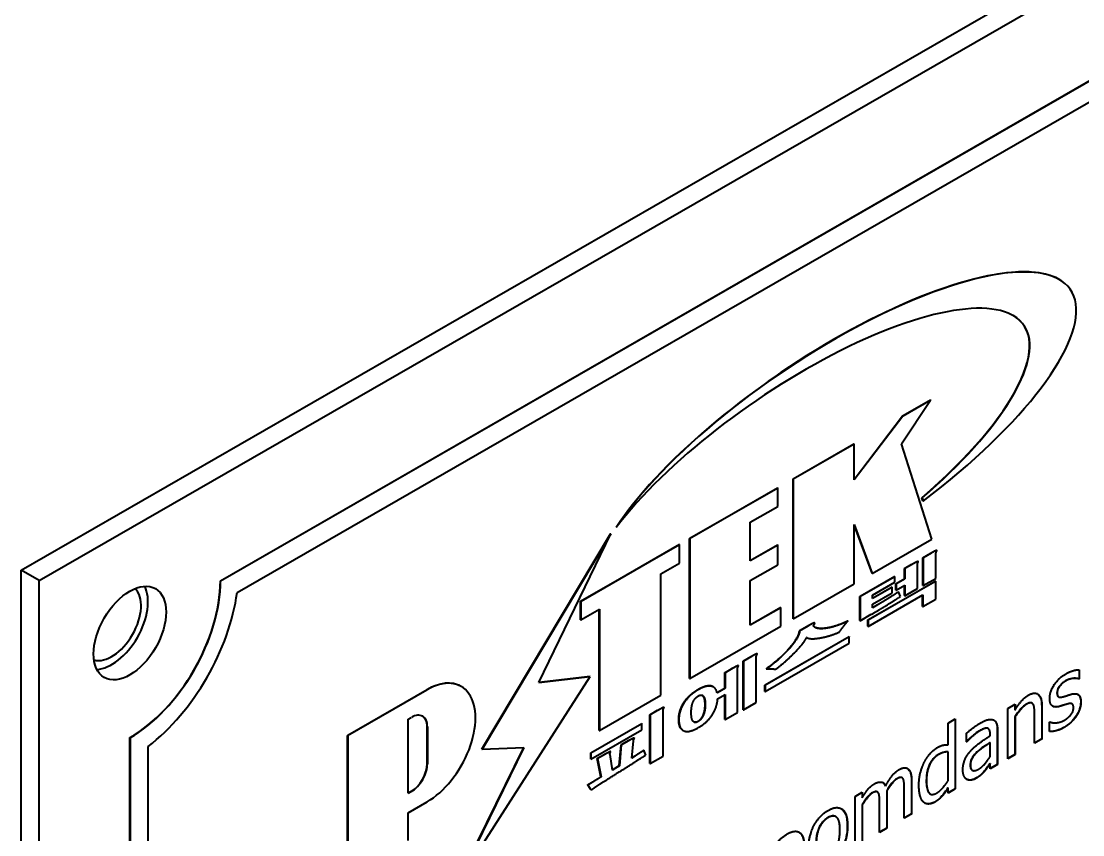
# Model space of a CAD drawing. Header units: millimetres. Extents: x 0 to 4752, y 0 to 3360.
# Drawn here: x 4254.12 to 4287.29, y 2294.5 to 2319.94 of the extents above; entities that cross this region are included whole.
import ezdxf

# ---------------------------------------------------------------- set-up
doc = ezdxf.new("R2010")
doc.units = ezdxf.units.MM
doc.header["$LTSCALE"] = 8
doc.layers.add('가시적인 것(ISO)', color=3, linetype='Continuous', lineweight=40)
doc.layers.add('가시적인 좁은 것(ISO)', color=3, linetype='Continuous', lineweight=35)

msp = doc.modelspace()

# ---------------------------------------------------------------- linework, layer by layer
at = {"layer": '가시적인 것(ISO)'}
for p, q in [((4254.122, 2302.779), (4338.974, 2351.642)), ((4254.687, 2302.453), (4339.54, 2351.317)), ((4260.344, 2302.44), (4333.883, 2344.789)), ((4333.889, 2344.785), (4260.35, 2302.437)), ((4260.868, 2302.082), (4333.371, 2343.833)), ((4286.554, 2311.867), (4286.56, 2311.864)), ((4281.623, 2306.724), (4282.536, 2308.097)), ((4281.66, 2307.599), (4282.53, 2308.1)), ((4282.536, 2308.097), (4281.666, 2307.596)), ((4282.53, 2308.1), (4282.536, 2308.097)), ((4280.146, 2305.609), (4281.66, 2307.599)), ((4281.666, 2307.596), (4280.146, 2305.599)), ((4281.66, 2307.599), (4281.666, 2307.596)), ((4278.238, 2305.629), (4280.14, 2306.724)), ((4280.146, 2306.72), (4278.244, 2305.625)), ((4280.14, 2306.724), (4280.146, 2306.72)), ((4280.146, 2305.599), (4280.146, 2306.72)), ((4282.572, 2303.746), (4281.623, 2306.724)), ((4275.005, 2303.767), (4277.752, 2305.349)), ((4277.758, 2305.345), (4275.011, 2303.763)), ((4277.752, 2305.349), (4277.758, 2305.345)), ((4277.758, 2304.766), (4277.758, 2305.345)), ((4278.238, 2301.256), (4278.238, 2305.629)), ((4278.238, 2305.629), (4278.244, 2305.625)), ((4278.244, 2305.625), (4278.244, 2301.253)), ((4282.298, 2304.944), (4282.267, 2305.042)), ((4282.267, 2305.042), (4282.272, 2305.039)), ((4282.272, 2305.039), (4282.304, 2304.94)), ((4276.901, 2304.273), (4277.758, 2304.766)), ((4282.298, 2304.944), (4282.304, 2304.94)), ((4272.707, 2304.11), (4272.713, 2304.107)), ((4276.901, 2303.07), (4276.901, 2304.273)), ((4280.146, 2304.206), (4280.714, 2302.675)), ((4280.146, 2302.348), (4280.146, 2304.206)), ((4280.709, 2302.679), (4280.146, 2304.194)), ((4268.514, 2297.183), (4272.539, 2303.916)), ((4272.544, 2303.913), (4268.52, 2297.18)), ((4270.296, 2299.261), (4272.544, 2303.913)), ((4272.539, 2303.916), (4272.544, 2303.913)), ((4275.005, 2299.394), (4275.005, 2303.767)), ((4275.005, 2303.767), (4275.011, 2303.763)), ((4275.011, 2303.763), (4275.011, 2299.391)), ((4280.714, 2302.675), (4282.572, 2303.746)), ((4271.597, 2301.804), (4274.686, 2303.583)), ((4274.692, 2303.58), (4271.603, 2301.801)), ((4274.686, 2303.583), (4274.692, 2303.58)), ((4274.692, 2303), (4274.692, 2303.58)), ((4276.901, 2303.077), (4277.752, 2303.567)), ((4277.758, 2303.564), (4276.901, 2303.07)), ((4277.752, 2303.567), (4277.758, 2303.564)), ((4277.758, 2302.948), (4277.758, 2303.564)), ((4282.715, 2303.401), (4282.721, 2303.397)), ((4282.722, 2303.4), (4282.727, 2303.397)), ((4274.109, 2302.664), (4274.692, 2303)), ((4282.128, 2303.05), (4282.134, 2303.047)), ((4282.139, 2303.05), (4282.145, 2303.046)), ((4282.296, 2303.168), (4282.545, 2303.312)), ((4282.296, 2302.297), (4282.296, 2303.168)), ((4282.296, 2303.168), (4282.301, 2303.165)), ((4282.551, 2303.309), (4282.301, 2303.165)), ((4282.301, 2303.165), (4282.301, 2302.293)), ((4282.699, 2302.522), (4282.699, 2303.283)), ((4254.687, 2302.453), (4254.122, 2302.779)), ((4254.122, 2240.645), (4254.122, 2302.779)), ((4274.109, 2298.871), (4274.109, 2302.664)), ((4276.901, 2302.455), (4277.758, 2302.948)), ((4280.709, 2302.679), (4280.714, 2302.675)), ((4281.725, 2302.829), (4281.953, 2302.96)), ((4281.725, 2302.507), (4281.725, 2302.829)), ((4281.725, 2302.829), (4281.731, 2302.826)), ((4281.959, 2302.957), (4281.731, 2302.826)), ((4281.731, 2302.826), (4281.731, 2302.504)), ((4282.123, 2302.205), (4282.123, 2302.944)), ((4254.687, 2240.319), (4254.687, 2302.453)), ((4260.344, 2302.44), (4260.35, 2302.437)), ((4276.901, 2301.059), (4276.901, 2302.455)), ((4278.244, 2301.253), (4280.146, 2302.348)), ((4280.33, 2301.959), (4281.416, 2302.584)), ((4281.421, 2302.581), (4280.335, 2301.955)), ((4280.579, 2301.221), (4282.693, 2302.438)), ((4282.699, 2302.435), (4280.585, 2301.218)), ((4280.719, 2301.993), (4281.421, 2302.397)), ((4281.416, 2302.584), (4281.421, 2302.581)), ((4281.421, 2302.397), (4281.421, 2302.581)), ((4281.454, 2302.351), (4281.725, 2302.507)), ((4281.454, 2302.153), (4281.454, 2302.351)), ((4281.454, 2302.351), (4281.46, 2302.348)), ((4281.731, 2302.504), (4281.46, 2302.348)), ((4281.46, 2302.348), (4281.46, 2302.149)), ((4281.725, 2302.507), (4281.731, 2302.504)), ((4282.301, 2302.293), (4282.699, 2302.522)), ((4282.693, 2302.438), (4282.699, 2302.435)), ((4282.699, 2301.872), (4282.699, 2302.435)), ((4280.585, 2301.02), (4282.293, 2302.003)), ((4280.719, 2301.901), (4281.328, 2302.251)), ((4281.334, 2302.248), (4280.719, 2301.894)), ((4280.719, 2301.71), (4281.334, 2302.064)), ((4280.719, 2301.894), (4280.719, 2301.993)), ((4281.328, 2302.251), (4281.334, 2302.248)), ((4281.334, 2302.064), (4281.334, 2302.248)), ((4281.454, 2302.153), (4281.46, 2302.149)), ((4281.46, 2302.149), (4281.731, 2302.306)), ((4281.525, 2302.099), (4281.531, 2302.095)), ((4281.591, 2301.954), (4281.531, 2302.095)), ((4281.725, 2301.983), (4281.725, 2302.303)), ((4281.731, 2302.306), (4281.731, 2301.979)), ((4281.731, 2301.979), (4282.123, 2302.205)), ((4282.288, 2301.642), (4282.288, 2302)), ((4282.293, 2302.003), (4282.293, 2301.639)), ((4282.296, 2302.297), (4282.301, 2302.293)), ((4271.597, 2301.225), (4271.597, 2301.804)), ((4271.597, 2301.804), (4271.603, 2301.801)), ((4271.603, 2301.801), (4271.603, 2301.221)), ((4280.33, 2301.959), (4280.335, 2301.955)), ((4280.33, 2301.199), (4280.33, 2301.959)), ((4280.335, 2301.955), (4280.335, 2301.196)), ((4280.719, 2301.603), (4280.719, 2301.71)), ((4280.719, 2301.609), (4280.867, 2301.694)), ((4280.873, 2301.691), (4280.719, 2301.603)), ((4281.725, 2301.983), (4281.731, 2301.979)), ((4282.293, 2301.639), (4282.699, 2301.872)), ((4271.603, 2301.221), (4272.186, 2301.557)), ((4272.18, 2297.768), (4272.18, 2301.554)), ((4272.186, 2301.557), (4272.186, 2297.764)), ((4276.901, 2301.066), (4277.853, 2301.614)), ((4277.858, 2301.61), (4276.901, 2301.059)), ((4277.853, 2301.614), (4277.858, 2301.61)), ((4277.858, 2301.031), (4277.858, 2301.61)), ((4280.335, 2301.196), (4280.684, 2301.397)), ((4282.288, 2301.642), (4282.293, 2301.639)), ((4271.597, 2301.225), (4271.603, 2301.221)), ((4275.011, 2299.391), (4277.858, 2301.031)), ((4278.238, 2301.256), (4278.244, 2301.253)), ((4278.438, 2300.885), (4278.729, 2301.052)), ((4278.734, 2301.049), (4278.444, 2300.882)), ((4278.906, 2301.13), (4278.912, 2301.126)), ((4279.946, 2301.191), (4279.952, 2301.188)), ((4280.33, 2301.199), (4280.335, 2301.196)), ((4280.579, 2301.221), (4280.585, 2301.218)), ((4280.579, 2301.023), (4280.579, 2301.221)), ((4280.579, 2301.023), (4280.585, 2301.02)), ((4280.585, 2301.218), (4280.585, 2301.02)), ((4277.358, 2299.185), (4279.99, 2300.701)), ((4279.995, 2300.698), (4277.363, 2299.182)), ((4278.438, 2300.885), (4278.444, 2300.882)), ((4278.668, 2300.67), (4278.673, 2300.667)), ((4279.99, 2300.701), (4279.995, 2300.698)), ((4279.995, 2300.5), (4279.995, 2300.698)), ((4277.363, 2298.984), (4279.995, 2300.5)), ((4276.68, 2299.935), (4276.93, 2300.078)), ((4276.936, 2300.075), (4276.686, 2299.932)), ((4277.084, 2298.639), (4277.084, 2300.05)), ((4277.1, 2300.167), (4277.106, 2300.164)), ((4277.106, 2300.166), (4277.112, 2300.163)), ((4276.11, 2299.575), (4276.335, 2299.704)), ((4276.341, 2299.701), (4276.116, 2299.571)), ((4276.505, 2298.331), (4276.505, 2299.701)), ((4276.513, 2299.796), (4276.519, 2299.792)), ((4276.522, 2299.795), (4276.527, 2299.792)), ((4276.68, 2298.413), (4276.68, 2299.935)), ((4276.68, 2299.935), (4276.686, 2299.932)), ((4276.686, 2299.932), (4276.686, 2298.41)), ((4277.399, 2299.695), (4277.404, 2299.692)), ((4267.716, 2292.926), (4271.904, 2299.449)), ((4271.904, 2299.449), (4270.296, 2299.261)), ((4270.298, 2299.266), (4271.898, 2299.452)), ((4271.898, 2299.452), (4271.904, 2299.449)), ((4275.005, 2299.394), (4275.011, 2299.391)), ((4276.11, 2299.091), (4276.11, 2299.575)), ((4276.11, 2299.575), (4276.116, 2299.571)), ((4276.116, 2299.571), (4276.116, 2299.088)), ((4287.178, 2299.384), (4287.166, 2299.378)), ((4287.166, 2299.378), (4287.172, 2299.374)), ((4287.184, 2299.381), (4287.172, 2299.374)), ((4287.178, 2299.665), (4287.178, 2299.384)), ((4287.178, 2299.384), (4287.184, 2299.381)), ((4287.184, 2299.664), (4287.184, 2299.381)), ((4264.319, 2297.613), (4266.795, 2299.039)), ((4266.801, 2299.035), (4264.325, 2297.61)), ((4267.864, 2299.144), (4267.87, 2299.141)), ((4275.739, 2299.134), (4275.745, 2299.131)), ((4275.862, 2298.949), (4276.11, 2299.091)), ((4276.116, 2299.088), (4275.864, 2298.943)), ((4276.11, 2299.091), (4276.116, 2299.088)), ((4277.358, 2299.185), (4277.363, 2299.182)), ((4277.358, 2298.987), (4277.358, 2299.185)), ((4277.363, 2299.182), (4277.363, 2298.984)), ((4272.186, 2297.764), (4274.109, 2298.871)), ((4275.43, 2298.839), (4275.436, 2298.836)), ((4275.883, 2298.759), (4276.116, 2298.893)), ((4276.11, 2298.11), (4276.11, 2298.89)), ((4276.116, 2298.893), (4276.116, 2298.107)), ((4277.358, 2298.987), (4277.363, 2298.984)), ((4286.528, 2298.82), (4286.533, 2298.817)), ((4273.763, 2298.255), (4274.007, 2298.395)), ((4274.013, 2298.392), (4273.769, 2298.252)), ((4274.175, 2296.964), (4274.175, 2298.379)), ((4274.188, 2298.492), (4274.194, 2298.488)), ((4274.197, 2298.492), (4274.203, 2298.488)), ((4276.68, 2298.413), (4276.686, 2298.41)), ((4276.686, 2298.41), (4277.084, 2298.639)), ((4284.948, 2298.453), (4285.177, 2298.585)), ((4284.948, 2296.883), (4284.948, 2298.453)), ((4285.171, 2298.582), (4285.171, 2298.414)), ((4285.171, 2298.414), (4285.177, 2298.41)), ((4285.177, 2298.585), (4285.177, 2298.41)), ((4285.704, 2298.622), (4285.709, 2298.618)), ((4286.009, 2298.519), (4286.009, 2297.5)), ((4286.014, 2298.516), (4286.014, 2297.497)), ((4286.549, 2298.515), (4286.554, 2298.512)), ((4286.953, 2298.6), (4286.958, 2298.597)), ((4266.215, 2298.119), (4266.311, 2298.174)), ((4266.215, 2295.801), (4266.215, 2298.119)), ((4273.763, 2296.733), (4273.763, 2298.255)), ((4273.763, 2298.255), (4273.769, 2298.252)), ((4273.769, 2298.252), (4273.769, 2296.73)), ((4275.43, 2298.245), (4275.436, 2298.242)), ((4276.11, 2298.11), (4276.116, 2298.107)), ((4276.116, 2298.107), (4276.505, 2298.331)), ((4283.081, 2297.994), (4283.309, 2298.125)), ((4283.304, 2298.122), (4283.304, 2295.942)), ((4283.309, 2298.125), (4283.309, 2295.939)), ((4285.171, 2298.191), (4285.177, 2298.188)), ((4285.171, 2298.191), (4285.171, 2297.018)), ((4285.177, 2298.188), (4285.177, 2297.015)), ((4285.786, 2297.365), (4285.786, 2298.261)), ((4286.252, 2298.026), (4286.264, 2298.032)), ((4286.252, 2297.729), (4286.252, 2298.026)), ((4266.807, 2296.728), (4266.807, 2297.887)), ((4266.812, 2297.883), (4266.812, 2296.724)), ((4271.918, 2297.062), (4273.511, 2297.98)), ((4273.517, 2297.976), (4271.924, 2297.059)), ((4271.924, 2296.866), (4273.517, 2297.783)), ((4272.18, 2297.768), (4272.186, 2297.764)), ((4273.511, 2297.98), (4273.517, 2297.976)), ((4273.517, 2297.783), (4273.517, 2297.976)), ((4274.799, 2297.768), (4274.805, 2297.765)), ((4283.081, 2297.315), (4283.081, 2297.994)), ((4284.331, 2297.826), (4284.337, 2297.823)), ((4284.621, 2297.775), (4284.621, 2296.701)), ((4284.627, 2297.771), (4284.627, 2296.698)), ((4257.516, 2248.489), (4257.516, 2297.541)), ((4257.516, 2297.541), (4257.521, 2297.538)), ((4257.521, 2297.538), (4257.521, 2248.485)), ((4264.319, 2293.241), (4264.319, 2297.613)), ((4264.319, 2297.613), (4264.325, 2297.61)), ((4264.325, 2297.61), (4264.325, 2293.237)), ((4272.867, 2297.315), (4273.105, 2297.453)), ((4273.111, 2297.449), (4272.872, 2297.312)), ((4273.196, 2296.902), (4273.248, 2297.444)), ((4273.264, 2297.533), (4273.27, 2297.53)), ((4273.271, 2297.533), (4273.277, 2297.53)), ((4283.654, 2297.405), (4283.654, 2297.674)), ((4283.662, 2297.415), (4283.654, 2297.411)), ((4283.667, 2297.412), (4283.654, 2297.405)), ((4283.662, 2297.415), (4283.667, 2297.412)), ((4284.392, 2297.392), (4284.398, 2297.389)), ((4284.398, 2297.599), (4284.398, 2297.65)), ((4284.398, 2296.953), (4284.398, 2297.389)), ((4286.009, 2297.5), (4285.786, 2297.372)), ((4286.014, 2297.497), (4285.786, 2297.365)), ((4286.009, 2297.5), (4286.014, 2297.497)), ((4258.087, 2249.41), (4258.087, 2297.265)), ((4267.71, 2292.93), (4269.823, 2297.232)), ((4269.831, 2297.232), (4267.716, 2292.926)), ((4268.514, 2297.183), (4268.52, 2297.18)), ((4268.52, 2297.18), (4269.831, 2297.232)), ((4271.918, 2297.062), (4271.924, 2297.059)), ((4271.918, 2296.869), (4271.918, 2297.062)), ((4271.924, 2297.059), (4271.924, 2296.866)), ((4272.123, 2296.887), (4272.381, 2297.036)), ((4272.387, 2297.033), (4272.129, 2296.884)), ((4272.518, 2297.107), (4272.524, 2297.104)), ((4272.525, 2297.106), (4272.531, 2297.103)), ((4272.809, 2296.666), (4272.867, 2297.315)), ((4272.872, 2297.312), (4272.815, 2296.662)), ((4272.867, 2297.315), (4272.872, 2297.312)), ((4273.574, 2297.149), (4273.58, 2297.146)), ((4273.634, 2296.993), (4273.58, 2297.146)), ((4283.075, 2297.1), (4283.081, 2297.096)), ((4283.081, 2296.189), (4283.081, 2297.096)), ((4285.171, 2297.018), (4284.948, 2296.889)), ((4285.171, 2297.018), (4285.177, 2297.015)), ((4271.918, 2296.869), (4271.924, 2296.866)), ((4272.236, 2296.315), (4272.123, 2296.887)), ((4272.123, 2296.887), (4272.129, 2296.884)), ((4272.129, 2296.884), (4272.242, 2296.312)), ((4272.598, 2296.527), (4272.521, 2297.01)), ((4273.196, 2296.91), (4273.3, 2296.975)), ((4273.305, 2296.972), (4273.196, 2296.902)), ((4273.763, 2296.733), (4273.769, 2296.73)), ((4273.769, 2296.73), (4274.175, 2296.964)), ((4284.392, 2296.735), (4284.398, 2296.732)), ((4284.398, 2296.566), (4284.398, 2296.732)), ((4284.621, 2296.701), (4284.398, 2296.572)), ((4284.627, 2296.698), (4284.398, 2296.566)), ((4284.621, 2296.701), (4284.627, 2296.698)), ((4285.177, 2297.015), (4284.948, 2296.883)), ((4272.597, 2296.533), (4272.68, 2296.587)), ((4272.686, 2296.583), (4272.598, 2296.527)), ((4272.68, 2296.587), (4272.809, 2296.666)), ((4272.68, 2296.587), (4272.686, 2296.583)), ((4272.815, 2296.662), (4272.686, 2296.583)), ((4272.809, 2296.666), (4272.815, 2296.662)), ((4283.834, 2296.524), (4283.84, 2296.521)), ((4284.226, 2296.506), (4284.232, 2296.503)), ((4271.896, 2295.946), (4271.822, 2296.067)), ((4271.822, 2296.067), (4271.828, 2296.064)), ((4271.828, 2296.064), (4271.902, 2295.943)), ((4272.236, 2296.315), (4272.242, 2296.312)), ((4281.124, 2296.03), (4281.13, 2296.027)), ((4281.639, 2296.29), (4281.645, 2296.286)), ((4281.938, 2296.191), (4281.938, 2295.156)), ((4281.944, 2296.187), (4281.944, 2295.153)), ((4266.215, 2295.808), (4266.305, 2295.86)), ((4266.311, 2295.856), (4266.215, 2295.801)), ((4271.896, 2295.946), (4271.902, 2295.943)), ((4271.92, 2295.923), (4271.925, 2295.919)), ((4280.175, 2295.704), (4280.403, 2295.836)), ((4280.175, 2294.134), (4280.175, 2295.704)), ((4280.398, 2295.833), (4280.398, 2295.667)), ((4280.403, 2295.836), (4280.403, 2295.663)), ((4280.869, 2295.846), (4280.875, 2295.843)), ((4281.164, 2295.879), (4281.169, 2295.875)), ((4281.168, 2295.747), (4281.168, 2294.712)), ((4281.174, 2295.744), (4281.174, 2294.709)), ((4281.715, 2295.021), (4281.715, 2295.93)), ((4282.518, 2295.783), (4282.524, 2295.78)), ((4283.075, 2295.97), (4283.081, 2295.967)), ((4283.081, 2295.807), (4283.081, 2295.967)), ((4283.304, 2295.942), (4283.081, 2295.814)), ((4283.309, 2295.939), (4283.081, 2295.807)), ((4283.304, 2295.942), (4283.309, 2295.939)), ((4266.215, 2295.195), (4266.801, 2295.532)), ((4280.398, 2295.667), (4280.403, 2295.663)), ((4280.398, 2295.443), (4280.398, 2294.269)), ((4280.398, 2295.443), (4280.403, 2295.439)), ((4280.403, 2295.439), (4280.403, 2294.266)), ((4280.945, 2294.577), (4280.945, 2295.487)), ((4266.215, 2294.326), (4266.215, 2295.195)), ((4279.57, 2295.074), (4279.576, 2295.071)), ((4281.938, 2295.156), (4281.715, 2295.027)), ((4281.944, 2295.153), (4281.715, 2295.021)), ((4281.938, 2295.156), (4281.944, 2295.153)), ((4281.168, 2294.712), (4280.945, 2294.584)), ((4281.174, 2294.709), (4280.945, 2294.577)), ((4281.168, 2294.712), (4281.174, 2294.709))]:
    msp.add_line(p, q, dxfattribs=at)
for centre, major_axis, ratio, start_param, end_param in [((4279.527, 2306.553), (-7.378, -4.995), 0.327963, 3.299949, 5.619094), ((4279.532, 2306.549), (-7.378, -4.995), 0.327963, 1.72774, 5.619094), ((4278.634, 2305.758), (6.822, 4.67), 0.337504, 5.031784, 8.634734), ((4278.628, 2305.762), (6.822, 4.67), 0.337504, 5.031784, 6.442922), ((4257.516, 2300.812), (1.996, 3.466), 0.578093, 3.925057, 5.495853), ((4257.521, 2300.808), (-1.996, -3.466), 0.578093, 0.783464, 2.354261), ((4256.95, 2301.137), (0.647, 1.124), 0.578093, 3.27528, 6.149498), ((4256.95, 2301.137), (-0.799, -1.388), 0.578093, 0.360168, 2.781425), ((4257.521, 2300.808), (2.395, 4.16), 0.578093, 4.092505, 5.328405), ((4266.801, 2297.284), (1.069, 1.857), 0.578093, 3.925057, 7.06665), ((4266.795, 2297.287), (1.069, 1.857), 0.578093, 0, 0.783464), ((4266.311, 2297.595), (0.354, 0.614), 0.578093, 5.495853, 7.06665), ((4266.305, 2297.598), (0.354, 0.614), 0.578093, 5.495853, 6.27522), ((4266.305, 2296.439), (0.354, 0.614), 0.578093, 3.925057, 5.495853), ((4266.311, 2296.436), (-0.354, -0.614), 0.578093, 0.783464, 2.354261)]:
    msp.add_ellipse(centre, major_axis=major_axis, ratio=ratio, start_param=start_param, end_param=end_param, dxfattribs=at)
msp.add_ellipse((4257.516, 2300.812), major_axis=(-0.799, -1.388), ratio=0.578093, dxfattribs=at)
for points, degree in [([(4282.545, 2303.312), (4282.685, 2303.393), (4282.715, 2303.401)], 2), ([(4282.721, 2303.397), (4282.691, 2303.389), (4282.551, 2303.309)], 2), ([(4282.699, 2303.283), (4282.699, 2303.301), (4282.704, 2303.321)], 2), ([(4282.704, 2303.321), (4282.71, 2303.335), (4282.721, 2303.359)], 2), ([(4282.715, 2303.401), (4282.719, 2303.401), (4282.722, 2303.4)], 2), ([(4282.721, 2303.359), (4282.74, 2303.4), (4282.721, 2303.397)], 2), ([(4281.953, 2302.96), (4282.098, 2303.044), (4282.128, 2303.05)], 2), ([(4282.134, 2303.047), (4282.104, 2303.04), (4281.959, 2302.957)], 2), ([(4282.128, 2303.05), (4282.135, 2303.052), (4282.139, 2303.05)], 2), ([(4282.129, 2302.98), (4282.131, 2302.99), (4282.14, 2303.012)], 2), ([(4282.14, 2303.012), (4282.159, 2303.053), (4282.134, 2303.047)], 2), ([(4282.123, 2302.944), (4282.123, 2302.96), (4282.129, 2302.98)], 2), ([(4281.185, 2301.884), (4281.353, 2301.987), (4281.525, 2302.099)], 2), ([(4281.531, 2302.095), (4281.358, 2301.983), (4281.191, 2301.881)], 2), ([(4280.684, 2301.397), (4280.928, 2301.537), (4281.133, 2301.664)], 2), ([(4280.867, 2301.694), (4281.034, 2301.791), (4281.185, 2301.884)], 2), ([(4281.191, 2301.881), (4281.04, 2301.787), (4280.873, 2301.691)], 2), ([(4281.133, 2301.664), (4281.399, 2301.825), (4281.591, 2301.954)], 2), ([(4278.729, 2301.052), (4278.866, 2301.131), (4278.899, 2301.131)], 2), ([(4278.904, 2301.128), (4278.871, 2301.128), (4278.734, 2301.049)], 2), ([(4278.88, 2301.046), (4278.937, 2301.128), (4278.904, 2301.128)], 2), ([(4278.954, 2300.977), (4278.88, 2301.003), (4278.88, 2301.046)], 2), ([(4278.899, 2301.131), (4278.903, 2301.131), (4278.906, 2301.13)], 2), ([(4278.915, 2300.995), (4278.929, 2300.987), (4278.948, 2300.981)], 2), ([(4279.162, 2300.958), (4279.315, 2300.967), (4279.499, 2301.017)], 2), ([(4279.505, 2301.014), (4279.321, 2300.964), (4279.167, 2300.955)], 2), ([(4279.499, 2301.017), (4279.713, 2301.079), (4279.946, 2301.191)], 2), ([(4279.952, 2301.188), (4279.719, 2301.076), (4279.505, 2301.014)], 2), ([(4279.688, 2300.844), (4279.751, 2300.934), (4279.817, 2301.021)], 2), ([(4279.817, 2301.021), (4279.891, 2301.12), (4279.952, 2301.188)], 2), ([(4278.128, 2300.345), (4278.438, 2300.703), (4278.438, 2300.885)], 2), ([(4278.444, 2300.882), (4278.444, 2300.7), (4278.134, 2300.342)], 2), ([(4278.285, 2300.197), (4278.583, 2300.503), (4278.663, 2300.674)], 2), ([(4278.663, 2300.674), (4278.762, 2300.605), (4279.063, 2300.654)], 2), ([(4278.668, 2300.67), (4278.665, 2300.672), (4278.663, 2300.673)], 2), ([(4278.948, 2300.981), (4279.027, 2300.952), (4279.162, 2300.958)], 2), ([(4279.167, 2300.955), (4279.033, 2300.949), (4278.954, 2300.977)], 2), ([(4279.063, 2300.654), (4279.368, 2300.705), (4279.688, 2300.844)], 2), ([(4277.399, 2299.695), (4277.816, 2299.985), (4278.128, 2300.345)], 2), ([(4278.134, 2300.342), (4277.821, 2299.981), (4277.404, 2299.692)], 2), ([(4276.93, 2300.078), (4277.07, 2300.159), (4277.1, 2300.167)], 2), ([(4277.106, 2300.164), (4277.075, 2300.156), (4276.936, 2300.075)], 2), ([(4277.084, 2300.05), (4277.084, 2300.067), (4277.089, 2300.088)], 2), ([(4277.089, 2300.088), (4277.095, 2300.102), (4277.106, 2300.126)], 2), ([(4277.1, 2300.167), (4277.104, 2300.168), (4277.106, 2300.166)], 2), ([(4277.106, 2300.126), (4277.125, 2300.167), (4277.106, 2300.164)], 2), ([(4277.698, 2299.679), (4277.997, 2299.905), (4278.285, 2300.197)], 2), ([(4276.335, 2299.704), (4276.48, 2299.788), (4276.513, 2299.796)], 2), ([(4276.519, 2299.792), (4276.486, 2299.785), (4276.341, 2299.701)], 2), ([(4276.505, 2299.701), (4276.505, 2299.713), (4276.511, 2299.731)], 2), ([(4276.511, 2299.731), (4276.513, 2299.739), (4276.522, 2299.758)], 2), ([(4276.513, 2299.796), (4276.519, 2299.797), (4276.522, 2299.795)], 2), ([(4276.522, 2299.758), (4276.541, 2299.797), (4276.519, 2299.792)], 2), ([(4277.404, 2299.692), (4277.484, 2299.698), (4277.561, 2299.693)], 2), ([(4277.561, 2299.693), (4277.638, 2299.69), (4277.698, 2299.679)], 2), ([(4286.258, 2298.765), (4286.258, 2298.979), (4286.535, 2299.405), (4286.764, 2299.536)], 2), ([(4287.172, 2299.374), (4287.084, 2299.405), (4286.87, 2299.375), (4286.76, 2299.312)], 2), ([(4286.764, 2299.536), (4286.877, 2299.601), (4287.106, 2299.669), (4287.184, 2299.664)], 2), ([(4274.816, 2298.619), (4274.978, 2298.877), (4275.274, 2299.047)], 2), ([(4275.28, 2299.044), (4274.983, 2298.873), (4274.822, 2298.615)], 2), ([(4275.274, 2299.047), (4275.521, 2299.189), (4275.674, 2299.159)], 2), ([(4275.68, 2299.156), (4275.526, 2299.186), (4275.28, 2299.044)], 2), ([(4275.674, 2299.159), (4275.71, 2299.151), (4275.739, 2299.134)], 2), ([(4275.864, 2298.943), (4275.825, 2299.124), (4275.68, 2299.156)], 2), ([(4286.76, 2299.312), (4286.647, 2299.247), (4286.491, 2299.047), (4286.491, 2298.937)], 2), ([(4275.112, 2298.65), (4275.17, 2298.781), (4275.277, 2298.843)], 2), ([(4275.277, 2298.843), (4275.381, 2298.903), (4275.436, 2298.836)], 2), ([(4275.43, 2298.839), (4275.419, 2298.853), (4275.406, 2298.861)], 2), ([(4275.49, 2298.581), (4275.49, 2298.774), (4275.43, 2298.839)], 2), ([(4275.436, 2298.836), (4275.496, 2298.771), (4275.496, 2298.577)], 2), ([(4275.718, 2298.26), (4275.869, 2298.493), (4275.883, 2298.759)], 2), ([(4285.177, 2298.41), (4285.28, 2298.576), (4285.478, 2298.802), (4285.589, 2298.867)], 2), ([(4285.589, 2298.867), (4285.789, 2298.981), (4286.014, 2298.806), (4286.014, 2298.516)], 2), ([(4286.554, 2298.512), (4286.399, 2298.475), (4286.258, 2298.611), (4286.258, 2298.765)], 2), ([(4286.491, 2298.937), (4286.491, 2298.837), (4286.584, 2298.793), (4286.686, 2298.822)], 2), ([(4286.686, 2298.822), (4286.736, 2298.835), (4286.862, 2298.877), (4286.931, 2298.898)], 2), ([(4286.931, 2298.898), (4287.081, 2298.94), (4287.233, 2298.826), (4287.233, 2298.652)], 2), ([(4274.007, 2298.395), (4274.158, 2298.482), (4274.188, 2298.492)], 2), ([(4274.194, 2298.488), (4274.164, 2298.479), (4274.013, 2298.392)], 2), ([(4274.175, 2298.379), (4274.175, 2298.398), (4274.183, 2298.422)], 2), ([(4274.183, 2298.422), (4274.186, 2298.433), (4274.197, 2298.457)], 2), ([(4274.188, 2298.492), (4274.194, 2298.493), (4274.197, 2298.492)], 2), ([(4274.197, 2298.457), (4274.216, 2298.495), (4274.194, 2298.488)], 2), ([(4274.665, 2298.105), (4274.665, 2298.373), (4274.816, 2298.619)], 2), ([(4274.822, 2298.615), (4274.671, 2298.37), (4274.671, 2298.102)], 2), ([(4275.057, 2298.325), (4275.057, 2298.518), (4275.112, 2298.65)], 2), ([(4275.43, 2298.245), (4275.49, 2298.383), (4275.49, 2298.581)], 2), ([(4275.496, 2298.577), (4275.496, 2298.379), (4275.436, 2298.242)], 2), ([(4285.529, 2298.581), (4285.444, 2298.532), (4285.263, 2298.323), (4285.177, 2298.188)], 2), ([(4285.742, 2298.586), (4285.714, 2298.63), (4285.614, 2298.63), (4285.529, 2298.581)], 2), ([(4285.786, 2298.261), (4285.786, 2298.369), (4285.768, 2298.546), (4285.742, 2298.586)], 2), ([(4286.799, 2298.588), (4286.755, 2298.575), (4286.614, 2298.528), (4286.554, 2298.512)], 2), ([(4287, 2298.482), (4287, 2298.575), (4286.912, 2298.621), (4286.799, 2298.588)], 2), ([(4286.92, 2298.256), (4286.962, 2298.312), (4287, 2298.407), (4287, 2298.482)], 2), ([(4287.233, 2298.652), (4287.233, 2298.55), (4287.165, 2298.33), (4287.097, 2298.225)], 2), ([(4274.799, 2297.768), (4274.665, 2297.845), (4274.665, 2298.105)], 2), ([(4274.671, 2298.102), (4274.671, 2297.826), (4274.822, 2297.756)], 2), ([(4275.112, 2298.055), (4275.057, 2298.125), (4275.057, 2298.325)], 2), ([(4275.277, 2298.05), (4275.17, 2297.989), (4275.112, 2298.055)], 2), ([(4275.136, 2298.034), (4275.189, 2298.006), (4275.271, 2298.053)], 2), ([(4275.271, 2298.053), (4275.375, 2298.113), (4275.43, 2298.245)], 2), ([(4275.436, 2298.242), (4275.381, 2298.11), (4275.277, 2298.05)], 2), ([(4275.28, 2297.854), (4275.559, 2298.015), (4275.718, 2298.26)], 2), ([(4284.069, 2297.985), (4284.21, 2298.066), (4284.402, 2298.125), (4284.479, 2298.103)], 2), ([(4284.479, 2298.103), (4284.553, 2298.082), (4284.627, 2297.919), (4284.627, 2297.771)], 2), ([(4286.264, 2298.032), (4286.293, 2298.022), (4286.372, 2298.003), (4286.438, 2298.006)], 2), ([(4286.438, 2298.006), (4286.496, 2298.006), (4286.636, 2298.04), (4286.711, 2298.083)], 2), ([(4287.097, 2298.225), (4287.025, 2298.115), (4286.842, 2297.936), (4286.702, 2297.856)], 2), ([(4286.711, 2298.083), (4286.766, 2298.114), (4286.89, 2298.215), (4286.92, 2298.256)], 2), ([(4274.822, 2297.756), (4274.983, 2297.683), (4275.28, 2297.854)], 2), ([(4283.654, 2297.674), (4283.717, 2297.731), (4283.953, 2297.918), (4284.069, 2297.985)], 2), ([(4284.068, 2297.75), (4283.989, 2297.704), (4283.774, 2297.526), (4283.667, 2297.412)], 2), ([(4284.305, 2297.834), (4284.261, 2297.841), (4284.135, 2297.789), (4284.068, 2297.75)], 2), ([(4284.331, 2297.826), (4284.322, 2297.832), (4284.311, 2297.835), (4284.3, 2297.837)], 3), ([(4284.398, 2297.65), (4284.398, 2297.741), (4284.349, 2297.827), (4284.305, 2297.834)], 2), ([(4286.702, 2297.856), (4286.566, 2297.777), (4286.33, 2297.726), (4286.252, 2297.729)], 2), ([(4273.105, 2297.453), (4273.237, 2297.528), (4273.264, 2297.533)], 2), ([(4273.27, 2297.53), (4273.242, 2297.525), (4273.111, 2297.449)], 2), ([(4273.248, 2297.444), (4273.248, 2297.455), (4273.253, 2297.47)], 2), ([(4273.253, 2297.47), (4273.259, 2297.479), (4273.267, 2297.497)], 2), ([(4273.264, 2297.533), (4273.269, 2297.534), (4273.271, 2297.533)], 2), ([(4273.267, 2297.497), (4273.289, 2297.535), (4273.27, 2297.53)], 2), ([(4283.792, 2297.131), (4283.906, 2297.258), (4284.217, 2297.483), (4284.398, 2297.599)], 2), ([(4284.398, 2297.389), (4284.316, 2297.333), (4284.068, 2297.161), (4283.99, 2297.089)], 2), ([(4272.381, 2297.036), (4272.494, 2297.101), (4272.518, 2297.107)], 2), ([(4272.524, 2297.104), (4272.499, 2297.097), (4272.387, 2297.033)], 2), ([(4272.518, 2297.107), (4272.523, 2297.108), (4272.525, 2297.106)], 2), ([(4272.518, 2297.043), (4272.521, 2297.054), (4272.529, 2297.077)], 2), ([(4272.521, 2297.01), (4272.516, 2297.024), (4272.518, 2297.043)], 2), ([(4272.529, 2297.077), (4272.54, 2297.107), (4272.524, 2297.104)], 2), ([(4273.3, 2296.975), (4273.401, 2297.038), (4273.448, 2297.068)], 2), ([(4273.453, 2297.065), (4273.407, 2297.035), (4273.305, 2296.972)], 2), ([(4273.448, 2297.068), (4273.527, 2297.119), (4273.574, 2297.149)], 2), ([(4273.58, 2297.146), (4273.533, 2297.116), (4273.453, 2297.065)], 2), ([(4282.344, 2296.779), (4282.419, 2296.924), (4282.629, 2297.162), (4282.745, 2297.229)], 2), ([(4282.745, 2297.229), (4282.846, 2297.287), (4282.997, 2297.321), (4283.081, 2297.315)], 2), ([(4283.081, 2297.096), (4282.996, 2297.095), (4282.861, 2297.053), (4282.783, 2297.008)], 2), ([(4283.544, 2296.529), (4283.544, 2296.692), (4283.663, 2296.991), (4283.792, 2297.131)], 2), ([(4283.99, 2297.089), (4283.899, 2297.005), (4283.78, 2296.802), (4283.78, 2296.684)], 2), ([(4272.861, 2296.505), (4273.229, 2296.736), (4273.634, 2296.993)], 2), ([(4282.171, 2296.057), (4282.171, 2296.264), (4282.264, 2296.619), (4282.344, 2296.779)], 2), ([(4282.783, 2297.008), (4282.607, 2296.907), (4282.407, 2296.486), (4282.407, 2296.198)], 2), ([(4283.78, 2296.684), (4283.78, 2296.548), (4283.912, 2296.486), (4284.039, 2296.559)], 2), ([(4284.039, 2296.559), (4284.146, 2296.621), (4284.322, 2296.829), (4284.398, 2296.953)], 2), ([(4284.398, 2296.732), (4284.37, 2296.692), (4284.276, 2296.554), (4284.232, 2296.503)], 2), ([(4272.195, 2296.087), (4272.477, 2296.264), (4272.861, 2296.505)], 2), ([(4281.13, 2296.027), (4281.234, 2296.221), (4281.43, 2296.472), (4281.545, 2296.538)], 2), ([(4281.545, 2296.538), (4281.633, 2296.588), (4281.776, 2296.608), (4281.829, 2296.567)], 2), ([(4281.808, 2296.581), (4281.813, 2296.578), (4281.819, 2296.575), (4281.824, 2296.571)], 3), ([(4281.829, 2296.567), (4281.884, 2296.527), (4281.944, 2296.348), (4281.944, 2296.187)], 2), ([(4283.664, 2296.239), (4283.61, 2296.272), (4283.544, 2296.424), (4283.544, 2296.529)], 2), ([(4284.232, 2296.503), (4284.172, 2296.431), (4284.059, 2296.327), (4283.956, 2296.268)], 2), ([(4271.822, 2296.067), (4271.907, 2296.116), (4272.025, 2296.187)], 2), ([(4272.03, 2296.184), (4271.913, 2296.113), (4271.828, 2296.064)], 2), ([(4272.025, 2296.187), (4272.104, 2296.236), (4272.236, 2296.315)], 2), ([(4272.242, 2296.312), (4272.11, 2296.233), (4272.03, 2296.184)], 2), ([(4272.08, 2296.013), (4272.135, 2296.05), (4272.195, 2296.087)], 2), ([(4280.403, 2295.663), (4280.493, 2295.818), (4280.669, 2296.033), (4280.775, 2296.094)], 2), ([(4280.775, 2296.094), (4280.895, 2296.163), (4281.081, 2296.143), (4281.13, 2296.027)], 2), ([(4281.486, 2296.253), (4281.416, 2296.212), (4281.254, 2296.019), (4281.169, 2295.875)], 2), ([(4281.677, 2296.252), (4281.653, 2296.295), (4281.564, 2296.298), (4281.486, 2296.253)], 2), ([(4281.715, 2295.93), (4281.715, 2296.039), (4281.7, 2296.215), (4281.677, 2296.252)], 2), ([(4282.31, 2295.53), (4282.244, 2295.596), (4282.171, 2295.859), (4282.171, 2296.057)], 2), ([(4282.407, 2296.198), (4282.407, 2295.92), (4282.56, 2295.714), (4282.729, 2295.812)], 2), ([(4282.729, 2295.812), (4282.818, 2295.863), (4283, 2296.063), (4283.081, 2296.189)], 2), ([(4283.956, 2296.268), (4283.873, 2296.219), (4283.722, 2296.205), (4283.664, 2296.239)], 2), ([(4271.92, 2295.923), (4271.909, 2295.929), (4271.896, 2295.946)], 2), ([(4271.902, 2295.943), (4271.924, 2295.913), (4271.94, 2295.916)], 2), ([(4271.94, 2295.916), (4271.956, 2295.919), (4272.006, 2295.957)], 2), ([(4272.006, 2295.957), (4272.05, 2295.99), (4272.08, 2296.013)], 2), ([(4280.716, 2295.809), (4280.643, 2295.767), (4280.48, 2295.566), (4280.403, 2295.439)], 2), ([(4280.907, 2295.809), (4280.883, 2295.851), (4280.794, 2295.854), (4280.716, 2295.809)], 2), ([(4280.945, 2295.487), (4280.945, 2295.595), (4280.93, 2295.771), (4280.907, 2295.809)], 2), ([(4281.169, 2295.875), (4281.171, 2295.852), (4281.174, 2295.788), (4281.174, 2295.744)], 2), ([(4282.897, 2295.714), (4282.849, 2295.659), (4282.745, 2295.57), (4282.676, 2295.53)], 2), ([(4283.081, 2295.967), (4283.028, 2295.886), (4282.95, 2295.773), (4282.897, 2295.714)], 2), ([(4282.676, 2295.53), (4282.564, 2295.466), (4282.376, 2295.465), (4282.31, 2295.53)], 2), ([(4278.727, 2294.085), (4278.727, 2294.479), (4279.061, 2295.107), (4279.334, 2295.265)], 2), ([(4279.334, 2295.037), (4279.157, 2294.935), (4278.963, 2294.527), (4278.963, 2294.221)], 2), ([(4279.334, 2295.265), (4279.61, 2295.423), (4279.94, 2295.179), (4279.94, 2294.784)], 2), ([(4279.704, 2294.648), (4279.704, 2294.953), (4279.512, 2295.139), (4279.334, 2295.037)], 2), ([(4279.94, 2294.784), (4279.94, 2294.387), (4279.61, 2293.765), (4279.334, 2293.606)], 2), ([(4277.42, 2293.324), (4277.42, 2293.708), (4277.767, 2294.362), (4278.048, 2294.524)], 2), ([(4278.048, 2294.524), (4278.174, 2294.596), (4278.369, 2294.624), (4278.441, 2294.575)], 2), ([(4278.424, 2294.585), (4278.428, 2294.583), (4278.432, 2294.581), (4278.435, 2294.579)], 3), ([(4278.441, 2294.575), (4278.514, 2294.528), (4278.592, 2294.313), (4278.592, 2294.125)], 2), ([(4279.334, 2293.833), (4279.51, 2293.934), (4279.704, 2294.346), (4279.704, 2294.648)], 2)]:
    msp.add_open_spline(points, degree=degree, dxfattribs=at)
for points, knots in [([(4287.166, 2299.378), (4287.092, 2299.404), (4287.022, 2299.4), (4286.901, 2299.384), (4286.829, 2299.358), (4286.754, 2299.315)], [-0.06842509, -0.06842509, -0.06842509, -0.06842509, -0.03965883, -0.03965883, 0, 0, 0, 0]), ([(4286.754, 2299.315), (4286.723, 2299.297), (4286.692, 2299.276), (4286.634, 2299.229), (4286.608, 2299.203), (4286.553, 2299.139), (4286.537, 2299.113), (4286.516, 2299.077), (4286.505, 2299.052), (4286.489, 2298.996), (4286.486, 2298.967), (4286.486, 2298.94)], [-0.03809161, -0.03809161, -0.03809161, -0.03809161, -0.03300874, -0.03300874, -0.02841118, -0.02841118, -0.02292935, -0.02292935, -0.0124796, -0.0124796, 0, 0, 0, 0]), ([(4285.878, 2298.909), (4285.881, 2298.908), (4285.883, 2298.906), (4285.914, 2298.885), (4285.946, 2298.852), (4285.999, 2298.715), (4286.009, 2298.618), (4286.009, 2298.519)], [-0.08550858, -0.08550858, -0.08550858, -0.08550858, -0.08197159, -0.08197159, -0.04502634, -0.04502634, 0, 0, 0, 0]), ([(4286.486, 2298.94), (4286.486, 2298.918), (4286.487, 2298.897), (4286.495, 2298.861), (4286.502, 2298.845), (4286.515, 2298.829), (4286.521, 2298.824), (4286.528, 2298.82)], [-0.08964712, -0.08964712, -0.08964712, -0.08964712, -0.06640988, -0.06640988, -0.04463576, -0.04463576, -0.03550573, -0.03550573, -0.03550573, -0.03550573]), ([(4287.14, 2298.895), (4287.14, 2298.894), (4287.14, 2298.894), (4287.161, 2298.881), (4287.185, 2298.86), (4287.221, 2298.773), (4287.228, 2298.716), (4287.228, 2298.655)], [-0.05350551, -0.05350551, -0.05350551, -0.05350551, -0.05306638, -0.05306638, -0.02777285, -0.02777285, 0, 0, 0, 0]), ([(4285.523, 2298.584), (4285.494, 2298.567), (4285.465, 2298.546), (4285.396, 2298.485), (4285.363, 2298.448), (4285.284, 2298.357), (4285.225, 2298.276), (4285.171, 2298.191)], [-0.05288008, -0.05288008, -0.05288008, -0.05288008, -0.04672614, -0.04672614, -0.03775206, -0.03775206, 0, 0, 0, 0]), ([(4285.704, 2298.622), (4285.701, 2298.623), (4285.699, 2298.624), (4285.685, 2298.631), (4285.668, 2298.635), (4285.608, 2298.628), (4285.566, 2298.609), (4285.523, 2298.584)], [-0.04126539, -0.04126539, -0.04126539, -0.04126539, -0.03828666, -0.03828666, -0.02245416, -0.02245416, 0, 0, 0, 0]), ([(4286.549, 2298.515), (4286.509, 2298.506), (4286.471, 2298.5), (4286.405, 2298.504), (4286.377, 2298.51), (4286.353, 2298.523)], [-0.08866957, -0.08866957, -0.08866957, -0.08866957, -0.06798356, -0.06798356, -0.05093879, -0.05093879, -0.05093879, -0.05093879]), ([(4286.794, 2298.591), (4286.747, 2298.577), (4286.691, 2298.558), (4286.636, 2298.54), (4286.592, 2298.526), (4286.549, 2298.515)], [-0.03004787, -0.03004787, -0.03004787, -0.03004787, -0.02357112, -0.02357112, 0, 0, 0, 0]), ([(4286.953, 2298.6), (4286.945, 2298.604), (4286.937, 2298.607), (4286.892, 2298.615), (4286.845, 2298.606), (4286.794, 2298.591)], [-0.0370105, -0.0370105, -0.0370105, -0.0370105, -0.02809906, -0.02809906, 0, 0, 0, 0]), ([(4287.228, 2298.655), (4287.228, 2298.618), (4287.224, 2298.579), (4287.209, 2298.493), (4287.197, 2298.452), (4287.162, 2298.352), (4287.13, 2298.289), (4287.091, 2298.229)], [-0.05351654, -0.05351654, -0.05351654, -0.05351654, -0.0409973, -0.0409973, -0.02689996, -0.02689996, 0, 0, 0, 0]), ([(4284.513, 2298.089), (4284.522, 2298.084), (4284.53, 2298.077), (4284.556, 2298.053), (4284.572, 2298.032), (4284.612, 2297.942), (4284.621, 2297.859), (4284.621, 2297.775)], [-0.06350426, -0.06350426, -0.06350426, -0.06350426, -0.05590274, -0.05590274, -0.03849337, -0.03849337, 0, 0, 0, 0]), ([(4287.091, 2298.229), (4287.024, 2298.125), (4286.96, 2298.06), (4286.859, 2297.962), (4286.778, 2297.906), (4286.697, 2297.859)], [-0.06336077, -0.06336077, -0.06336077, -0.06336077, -0.04312074, -0.04312074, 0, 0, 0, 0]), ([(4284.062, 2297.753), (4283.997, 2297.715), (4283.928, 2297.662), (4283.802, 2297.558), (4283.731, 2297.489), (4283.662, 2297.415)], [-0.06837645, -0.06837645, -0.06837645, -0.06837645, -0.03990156, -0.03990156, 0, 0, 0, 0]), ([(4284.3, 2297.837), (4284.285, 2297.84), (4284.268, 2297.839), (4284.225, 2297.831), (4284.202, 2297.822), (4284.149, 2297.8), (4284.106, 2297.778), (4284.062, 2297.753)], [-0.03101777, -0.03101777, -0.03101777, -0.03101777, -0.02791642, -0.02791642, -0.02316297, -0.02316297, 0, 0, 0, 0]), ([(4286.697, 2297.859), (4286.564, 2297.782), (4286.476, 2297.762), (4286.38, 2297.741), (4286.311, 2297.731), (4286.252, 2297.732)], [-0.05487967, -0.05487967, -0.05487967, -0.05487967, -0.03610513, -0.03610513, -0.00112488, -0.00112488, -0.00112488, -0.00112488]), ([(4284.392, 2297.392), (4284.327, 2297.347), (4284.251, 2297.295), (4284.131, 2297.212), (4284.061, 2297.163), (4283.984, 2297.093)], [-0.09196412, -0.09196412, -0.09196412, -0.09196412, -0.0422663, -0.0422663, 0, 0, 0, 0]), ([(4283.075, 2297.1), (4283.027, 2297.099), (4282.974, 2297.093), (4282.895, 2297.069), (4282.847, 2297.051), (4282.777, 2297.011)], [-0.1068872, -0.1068872, -0.1068872, -0.1068872, -0.0370251, -0.0370251, 0, 0, 0, 0]), ([(4283.984, 2297.093), (4283.951, 2297.061), (4283.918, 2297.026), (4283.857, 2296.947), (4283.838, 2296.914), (4283.814, 2296.871), (4283.8, 2296.84), (4283.779, 2296.765), (4283.775, 2296.725), (4283.775, 2296.687)], [-0.04158867, -0.04158867, -0.04158867, -0.04158867, -0.03613506, -0.03613506, -0.03053841, -0.03053841, -0.017361, -0.017361, 0, 0, 0, 0]), ([(4282.777, 2297.011), (4282.749, 2296.995), (4282.721, 2296.976), (4282.668, 2296.932), (4282.643, 2296.909), (4282.581, 2296.838), (4282.548, 2296.79), (4282.478, 2296.657), (4282.454, 2296.583), (4282.411, 2296.416), (4282.402, 2296.303), (4282.402, 2296.201)], [-0.1037426, -0.1037426, -0.1037426, -0.1037426, -0.0936994, -0.0936994, -0.0843301, -0.0843301, -0.0691583, -0.0691583, -0.0464723, -0.0464723, 0, 0, 0, 0]), ([(4283.775, 2296.687), (4283.775, 2296.662), (4283.776, 2296.638), (4283.784, 2296.596), (4283.79, 2296.578), (4283.807, 2296.546), (4283.819, 2296.533), (4283.834, 2296.524)], [-0.11094755, -0.11094755, -0.11094755, -0.11094755, -0.0877967, -0.0877967, -0.06729149, -0.06729149, -0.04406518, -0.04406518, -0.04406518, -0.04406518]), ([(4284.392, 2296.735), (4284.367, 2296.699), (4284.342, 2296.663), (4284.289, 2296.584), (4284.259, 2296.543), (4284.226, 2296.506)], [-0.03567267, -0.03567267, -0.03567267, -0.03567267, -0.01901336, -0.01901336, 0, 0, 0, 0]), ([(4281.824, 2296.571), (4281.842, 2296.557), (4281.858, 2296.539), (4281.889, 2296.492), (4281.901, 2296.463), (4281.93, 2296.374), (4281.938, 2296.285), (4281.938, 2296.191)], [-0.06783962, -0.06783962, -0.06783962, -0.06783962, -0.05699581, -0.05699581, -0.04316193, -0.04316193, 0, 0, 0, 0]), ([(4284.226, 2296.506), (4284.168, 2296.436), (4284.128, 2296.398), (4284.068, 2296.343), (4284.011, 2296.305), (4283.951, 2296.271)], [-0.0453196, -0.0453196, -0.0453196, -0.0453196, -0.03187413, -0.03187413, 0, 0, 0, 0]), ([(4281.042, 2296.137), (4281.044, 2296.136), (4281.045, 2296.135), (4281.081, 2296.111), (4281.106, 2296.074), (4281.124, 2296.03)], [-0.02778795, -0.02778795, -0.02778795, -0.02778795, -0.0265537, -0.0265537, 0, 0, 0, 0]), ([(4281.48, 2296.256), (4281.456, 2296.242), (4281.431, 2296.223), (4281.376, 2296.173), (4281.348, 2296.142), (4281.269, 2296.047), (4281.213, 2295.962), (4281.164, 2295.879)], [-0.05642551, -0.05642551, -0.05642551, -0.05642551, -0.04779303, -0.04779303, -0.03630145, -0.03630145, 0, 0, 0, 0]), ([(4281.639, 2296.29), (4281.638, 2296.29), (4281.637, 2296.291), (4281.617, 2296.301), (4281.598, 2296.3), (4281.555, 2296.294), (4281.518, 2296.277), (4281.48, 2296.256)], [-0.02839401, -0.02839401, -0.02839401, -0.02839401, -0.02789552, -0.02789552, -0.01973756, -0.01973756, 0, 0, 0, 0]), ([(4282.402, 2296.201), (4282.402, 2296.128), (4282.406, 2296.054), (4282.426, 2295.935), (4282.44, 2295.884), (4282.482, 2295.81), (4282.502, 2295.793), (4282.518, 2295.783)], [-0.08471547, -0.08471547, -0.08471547, -0.08471547, -0.06664552, -0.06664552, -0.05216009, -0.05216009, -0.0397834, -0.0397834, -0.0397834, -0.0397834]), ([(4283.951, 2296.271), (4283.88, 2296.23), (4283.826, 2296.219), (4283.743, 2296.211), (4283.7, 2296.219), (4283.663, 2296.239)], [-0.048745, -0.048745, -0.048745, -0.048745, -0.02877335, -0.02877335, -0.00108617, -0.00108617, -0.00108617, -0.00108617]), ([(4280.71, 2295.813), (4280.685, 2295.798), (4280.659, 2295.778), (4280.598, 2295.722), (4280.568, 2295.686), (4280.498, 2295.599), (4280.446, 2295.522), (4280.398, 2295.443)], [-0.0479501, -0.0479501, -0.0479501, -0.0479501, -0.04276028, -0.04276028, -0.03493418, -0.03493418, 0, 0, 0, 0]), ([(4280.869, 2295.846), (4280.868, 2295.847), (4280.867, 2295.847), (4280.847, 2295.857), (4280.828, 2295.857), (4280.785, 2295.851), (4280.747, 2295.834), (4280.71, 2295.813)], [-0.02839401, -0.02839401, -0.02839401, -0.02839401, -0.02789552, -0.02789552, -0.01973756, -0.01973756, 0, 0, 0, 0]), ([(4281.164, 2295.879), (4281.165, 2295.855), (4281.166, 2295.831), (4281.168, 2295.799), (4281.168, 2295.772), (4281.168, 2295.747)], [-0.01506673, -0.01506673, -0.01506673, -0.01506673, -0.01148995, -0.01148995, 0, 0, 0, 0]), ([(4282.892, 2295.717), (4282.846, 2295.665), (4282.809, 2295.633), (4282.752, 2295.584), (4282.71, 2295.556), (4282.67, 2295.533)], [-0.03078881, -0.03078881, -0.03078881, -0.03078881, -0.02120467, -0.02120467, 0, 0, 0, 0]), ([(4283.075, 2295.97), (4283.045, 2295.924), (4283.014, 2295.878), (4282.955, 2295.792), (4282.924, 2295.753), (4282.892, 2295.717)], [-0.03947705, -0.03947705, -0.03947705, -0.03947705, -0.01873238, -0.01873238, 0, 0, 0, 0]), ([(4282.67, 2295.533), (4282.628, 2295.509), (4282.586, 2295.491), (4282.506, 2295.47), (4282.469, 2295.466), (4282.405, 2295.474), (4282.379, 2295.482), (4282.355, 2295.495)], [-0.07529458, -0.07529458, -0.07529458, -0.07529458, -0.05309575, -0.05309575, -0.03157978, -0.03157978, -0.01366022, -0.01366022, -0.01366022, -0.01366022]), ([(4279.328, 2295.041), (4279.299, 2295.023), (4279.269, 2295.003), (4279.213, 2294.957), (4279.187, 2294.932), (4279.126, 2294.86), (4279.094, 2294.813), (4279.042, 2294.711), (4279.015, 2294.647), (4278.966, 2294.446), (4278.957, 2294.328), (4278.957, 2294.225)], [-0.1718603, -0.1718603, -0.1718603, -0.1718603, -0.1450483, -0.1450483, -0.1202898, -0.1202898, -0.083085, -0.083085, -0.0475005, -0.0475005, 0, 0, 0, 0]), ([(4279.57, 2295.074), (4279.57, 2295.074), (4279.57, 2295.074), (4279.541, 2295.09), (4279.508, 2295.097), (4279.426, 2295.088), (4279.377, 2295.069), (4279.328, 2295.041)], [-0.04733155, -0.04733155, -0.04733155, -0.04733155, -0.04729209, -0.04729209, -0.02585599, -0.02585599, 0, 0, 0, 0]), ([(4279.745, 2295.32), (4279.748, 2295.319), (4279.751, 2295.317), (4279.797, 2295.287), (4279.844, 2295.24), (4279.92, 2295.053), (4279.934, 2294.922), (4279.934, 2294.787)], [-0.116905, -0.116905, -0.116905, -0.116905, -0.1136226, -0.1136226, -0.0617594, -0.0617594, 0, 0, 0, 0]), ([(4279.934, 2294.787), (4279.934, 2294.71), (4279.93, 2294.629), (4279.908, 2294.473), (4279.892, 2294.398), (4279.846, 2294.246), (4279.808, 2294.143), (4279.692, 2293.944), (4279.635, 2293.867), (4279.493, 2293.719), (4279.411, 2293.657), (4279.328, 2293.609)], [-0.2344064, -0.2344064, -0.2344064, -0.2344064, -0.1790611, -0.1790611, -0.1302839, -0.1302839, -0.0811533, -0.0811533, -0.0439624, -0.0439624, 0, 0, 0, 0]), ([(4278.435, 2294.579), (4278.46, 2294.563), (4278.481, 2294.541), (4278.524, 2294.482), (4278.539, 2294.446), (4278.577, 2294.341), (4278.586, 2294.233), (4278.586, 2294.128)], [-0.07136618, -0.07136618, -0.07136618, -0.07136618, -0.06137958, -0.06137958, -0.04815718, -0.04815718, 0, 0, 0, 0])]:
    msp.add_open_spline(points, degree=3, knots=knots, dxfattribs=at)
at = {"layer": '가시적인 좁은 것(ISO)'}
for p, q in [((4282.545, 2303.312), (4282.551, 2303.309)), ((4281.953, 2302.96), (4281.959, 2302.957)), ((4280.867, 2301.694), (4280.873, 2301.691)), ((4281.185, 2301.884), (4281.191, 2301.881)), ((4278.729, 2301.052), (4278.734, 2301.049)), ((4278.899, 2301.131), (4278.904, 2301.128)), ((4279.499, 2301.017), (4279.505, 2301.014)), ((4278.948, 2300.981), (4278.954, 2300.977)), ((4279.162, 2300.958), (4279.167, 2300.955)), ((4278.128, 2300.345), (4278.134, 2300.342)), ((4276.93, 2300.078), (4276.936, 2300.075)), ((4276.335, 2299.704), (4276.341, 2299.701)), ((4266.795, 2299.039), (4266.801, 2299.035)), ((4275.274, 2299.047), (4275.28, 2299.044)), ((4275.674, 2299.159), (4275.68, 2299.156)), ((4286.754, 2299.315), (4286.76, 2299.312)), ((4286.486, 2298.94), (4286.491, 2298.937)), ((4274.007, 2298.395), (4274.013, 2298.392)), ((4274.816, 2298.619), (4274.822, 2298.615)), ((4275.49, 2298.581), (4275.496, 2298.577)), ((4285.523, 2298.584), (4285.529, 2298.581)), ((4286.009, 2298.519), (4286.014, 2298.516)), ((4286.794, 2298.591), (4286.799, 2298.588)), ((4287.228, 2298.655), (4287.233, 2298.652)), ((4274.665, 2298.105), (4274.671, 2298.102)), ((4275.271, 2298.053), (4275.277, 2298.05)), ((4287.091, 2298.229), (4287.097, 2298.225)), ((4266.807, 2297.887), (4266.812, 2297.883)), ((4284.062, 2297.753), (4284.068, 2297.75)), ((4284.3, 2297.837), (4284.305, 2297.834)), ((4284.621, 2297.775), (4284.627, 2297.771)), ((4286.697, 2297.859), (4286.702, 2297.856)), ((4273.105, 2297.453), (4273.111, 2297.449)), ((4272.381, 2297.036), (4272.387, 2297.033)), ((4273.448, 2297.068), (4273.453, 2297.065)), ((4283.984, 2297.093), (4283.99, 2297.089)), ((4266.807, 2296.728), (4266.812, 2296.724)), ((4273.3, 2296.975), (4273.305, 2296.972)), ((4282.777, 2297.011), (4282.783, 2297.008)), ((4283.775, 2296.687), (4283.78, 2296.684)), ((4281.824, 2296.571), (4281.829, 2296.567)), ((4272.025, 2296.187), (4272.03, 2296.184)), ((4281.48, 2296.256), (4281.486, 2296.253)), ((4281.938, 2296.191), (4281.944, 2296.187)), ((4282.402, 2296.201), (4282.407, 2296.198)), ((4283.951, 2296.271), (4283.956, 2296.268)), ((4266.305, 2295.86), (4266.311, 2295.856)), ((4280.71, 2295.813), (4280.716, 2295.809)), ((4281.168, 2295.747), (4281.174, 2295.744)), ((4282.892, 2295.717), (4282.897, 2295.714)), ((4282.67, 2295.533), (4282.676, 2295.53)), ((4279.328, 2295.041), (4279.334, 2295.037)), ((4279.934, 2294.787), (4279.94, 2294.784)), ((4278.435, 2294.579), (4278.441, 2294.575))]:
    msp.add_line(p, q, dxfattribs=at)

doc.saveas('drawing.dxf')
